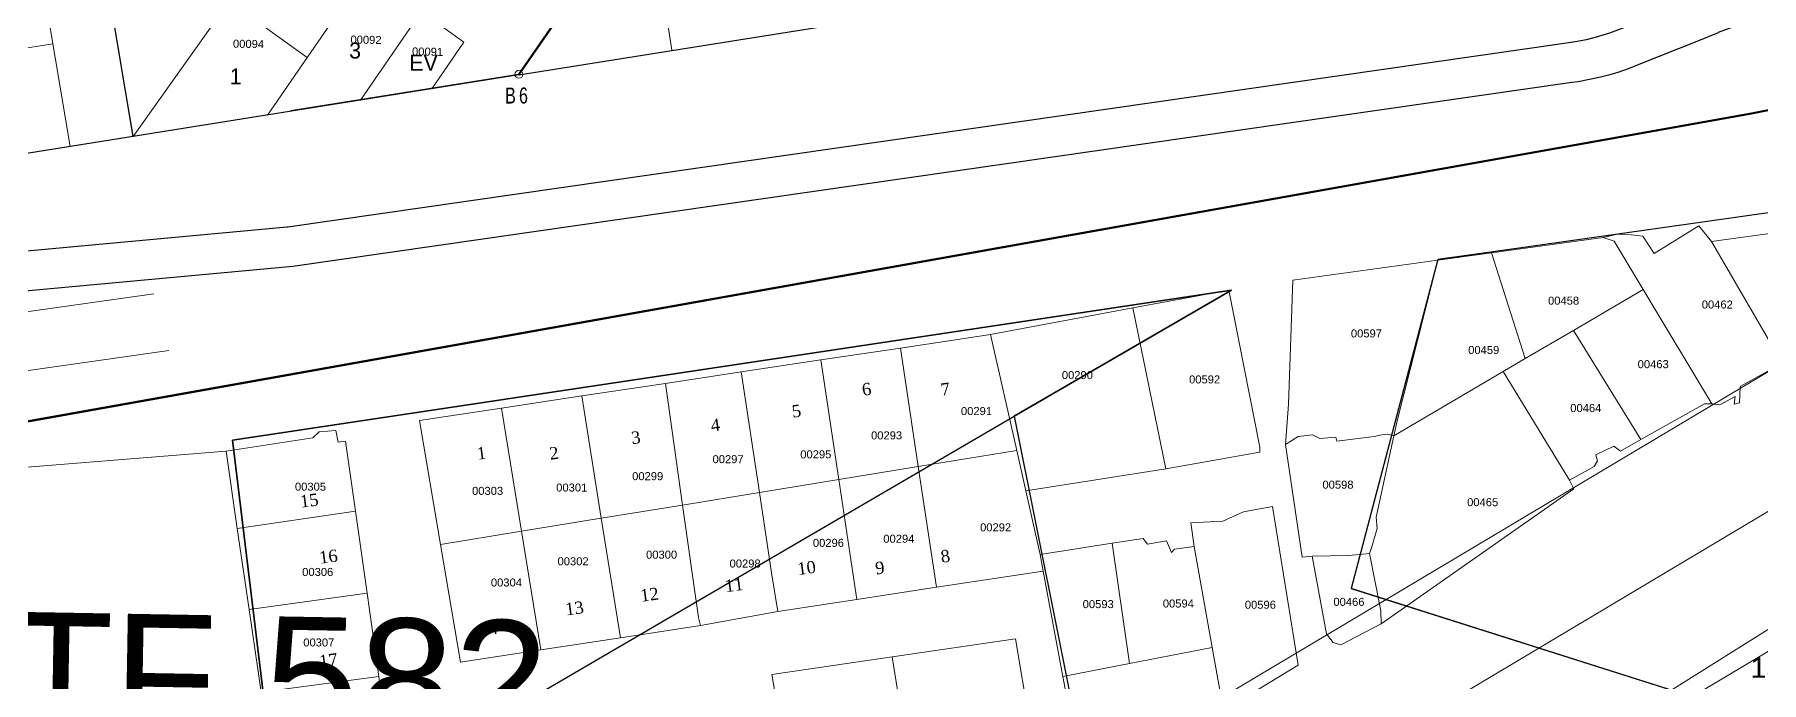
# Model space of a CAD drawing. Header units: metres. Extents: x 251686 to 255059, y 1627526 to 1631912.
# Drawn here: x 253756.9 to 253972.7, y 1629362.8 to 1629443.7 of the extents above; entities that cross this region are included whole.
import ezdxf
from ezdxf.enums import TextEntityAlignment as Align

# ---------------------------------------------------------------- set-up
doc = ezdxf.new("R2010")
doc.units = ezdxf.units.M
doc.header["$MEASUREMENT"] = 0
for name, color, linetype in [('A_revoir_niveau_0', 7, 'Continuous'), ('limites_parcelles', 7, 'Continuous'), ('limites_sections', 7, 'Continuous'), ('limites_tf', 7, 'Continuous'), ('numero_lot', 7, 'Continuous'), ('numero_parcelle', 7, 'Continuous'), ('toponymie', 7, 'Continuous')]:
    doc.layers.add(name, color=color, linetype=linetype)
for name, color, linetype, lineweight in [('emprise_ht_pik_rufisque', 7, 'Continuous', 0), ('Niveau 1', 7, 'Continuous', 0), ('Numero_TF', 7, 'Continuous', 0)]:
    doc.layers.add(name, color=color, linetype=linetype, lineweight=lineweight)
doc.layers.add('Lignes HT Vectorisées', color=6, linetype='Continuous', lineweight=0, true_color=0xff00ff)
doc.styles.add('Style-Arial', font='arial.ttf')
doc.styles.add('Style-FANCY', font='times.ttf')
doc.styles.add('Style-txt', font='txt.shx')

# ---------------------------------------------------------------- blocks, each defined once
blk = doc.blocks.new('PIONT_1')
at = {"layer": 'Niveau 1', "color": 7, "linetype": 'Continuous', "lineweight": 0}
for radius in [0.5, 0.00316]:
    blk.add_circle((0, -0.003), radius, dxfattribs=at)
blk.add_point((0, -0.003), dxfattribs=at)
blk = doc.blocks.new('PIONT_7')
at = {"layer": 'Niveau 1', "color": 7, "linetype": 'Continuous', "lineweight": 0}
for radius in [0.5, 0.00316]:
    blk.add_circle((0, -0.003), radius, dxfattribs=at)
blk.add_point((0, -0.003), dxfattribs=at)
blk = doc.blocks.new('PIONT_13')
at = {"layer": 'Niveau 1', "color": 7, "linetype": 'Continuous', "lineweight": 0}
for radius in [0.5, 0.00316]:
    blk.add_circle((0, -0.003), radius, dxfattribs=at)
blk.add_point((0, -0.003), dxfattribs=at)

msp = doc.modelspace()

# ---------------------------------------------------------------- linework, layer by layer
at = {"layer": 'A_revoir_niveau_0', "color": 7, "linetype": 'Continuous', "lineweight": 0}
for p, q in [((253769.262917, 1629430.970919), (253757.072917, 1629503.290919)), ((253854.692917, 1629492.580919), (253817.452917, 1629438.630919)), ((253769.276917, 1629430.973919), (253817.452917, 1629438.630919)), ((253732.711917, 1629425.151919), (253769.261917, 1629430.970919)), ((253761.362917, 1629429.700919), (253732.722917, 1629425.140919))]:
    msp.add_line(p, q, dxfattribs=at)
at = {"layer": 'A_revoir_niveau_0', "color": 6, "linetype": 'Continuous', "lineweight": 0}
msp.add_line((253817.453917, 1629438.720919), (253788.970917, 1629434.214919), dxfattribs=at)
at = {"layer": 'A_revoir_niveau_0', "color": 1, "linetype": 'Continuous', "lineweight": 30}
msp.add_line((253817.454917, 1629438.627919), (253743.289917, 1629426.823919), dxfattribs=at)
at = {"layer": 'A_revoir_niveau_0', "color": 1, "linetype": 'Continuous', "lineweight": 0}
for p, q in [((253769.261917, 1629430.970919), (253817.452917, 1629438.630919)), ((253638.513676, 1629392.587608), (253771.839021, 1629411.312653)), ((253641.148624, 1629385.319112), (253773.705398, 1629404.234484))]:
    msp.add_line(p, q, dxfattribs=at)
at = {"layer": 'A_revoir_niveau_0', "color": 1, "linetype": 'Continuous', "elevation": 1.457074, "flags": 128}
for points in [[(253521.55347, 1629380.075605), (253731.554623, 1629414.408514), (253788.478763, 1629419.675955), (253788.564764, 1629419.688306), (253948.336192, 1629442.633707), (253949.67187, 1629442.840138), (253950.850435, 1629443.076748), (253951.992411, 1629443.35611), (253953.786736, 1629443.898468), (253955.423372, 1629444.509252), (253955.517077, 1629444.544222), (253965.39011, 1629448.529449), (253967.812438, 1629449.40003), (253970.281571, 1629450.127333), (254000.5433, 1629458.340049)], [(254001.783411, 1629453.496147), (253971.959295, 1629445.402146), (253970.129758, 1629444.894608), (253969.019659, 1629444.537877), (253967.314844, 1629443.915328), (253967.307023, 1629443.912222), (253964.831937, 1629442.91379), (253957.410533, 1629439.920097), (253956.1914, 1629439.445224), (253954.761319, 1629438.956527), (253953.776247, 1629438.661151), (253952.593494, 1629438.34947), (253951.22265, 1629438.04524), (253949.799073, 1629437.792498), (253949.026257, 1629437.68151), (253789.18954, 1629414.726733), (253732.242553, 1629409.454602), (253732.188662, 1629409.449613), (253726.709529, 1629408.553762), (253522.263464, 1629375.126364)]]:
    msp.add_lwpolyline(points, dxfattribs=at)
at = {"layer": 'A_revoir_niveau_0', "color": 1, "linetype": 'Continuous', "lineweight": 0}
msp.add_point((253836.577917, 1629441.745919), dxfattribs=at)
msp.add_point((253836.577917, 1629441.745919), dxfattribs=at)
msp.add_point((253836.577917, 1629441.745919), dxfattribs=at)
msp.add_point((253836.577917, 1629441.745919), dxfattribs=at)
msp.add_point((253836.577917, 1629441.745919), dxfattribs=at)
msp.add_point((253836.577917, 1629441.745919), dxfattribs=at)
msp.add_point((253836.577917, 1629441.745919), dxfattribs=at)
at = {"layer": 'A_revoir_niveau_0', "color": 7, "linetype": 'Continuous', "lineweight": 0}
for p in [(253817.452917, 1629438.720919), (253817.452917, 1629438.720919), (253817.452917, 1629438.720919), (253817.452917, 1629438.630919), (253817.452917, 1629438.630919), (253769.261917, 1629430.970919), (253769.276917, 1629430.973919)]:
    msp.add_point(p, dxfattribs=at)
at = {"layer": 'A_revoir_niveau_0', "color": 2, "linetype": 'Continuous', "lineweight": 0}
for p in [(253817.452917, 1629438.720919), (253817.452917, 1629438.720919), (253817.452917, 1629438.720919), (253817.452917, 1629438.720919), (253817.452917, 1629438.720919), (253817.452917, 1629438.720919), (253817.452917, 1629438.720919), (253817.452917, 1629438.720919), (253817.452917, 1629438.720919), (253817.452917, 1629438.720919), (253817.452917, 1629438.720919), (253817.452917, 1629438.720919), (253817.452917, 1629438.720919), (253817.452917, 1629438.720919), (253817.452917, 1629438.720919), (253817.452917, 1629438.630919)]:
    msp.add_point(p, dxfattribs=at)
at = {"layer": 'A_revoir_niveau_0', "color": 30, "linetype": 'Continuous', "lineweight": 0}
msp.add_point((253817.452917, 1629438.630919), dxfattribs=at)
at = {"layer": 'emprise_ht_pik_rufisque', "color": 1}
for p, q in [((253667.471785, 1629219.236685), (253981.396731, 1629406.27601)), ((253996.838788, 1629380.555511), (253682.973054, 1629193.551829))]:
    msp.add_line(p, q, dxfattribs=at)
at = {"layer": 'Lignes HT Vectorisées', "color": 5, "flags": 128}
msp.add_lwpolyline([(252300.518457, 1628679.779301), (252535.311637, 1628633.247882), (252681.576934, 1628604.669463), (252988.818538, 1628790.478887), (253359.183284, 1629013.205735), (253675.222294, 1629206.394463), (253989.117803, 1629393.415688), (254273.85418, 1629565.672671)], dxfattribs=at)
at = {"layer": 'limites_parcelles', "color": 7, "linetype": 'Continuous', "lineweight": 0}
for p, q in [((253750.537117, 1629493.951752), (253761.362917, 1629429.700919)), ((253772.609917, 1629470.069919), (253810.589917, 1629442.724919)), ((253788.774917, 1629458.431919), (253769.264917, 1629430.957919)), ((253772.326917, 1629454.254919), (253790.996917, 1629440.812919)), ((253836.577917, 1629441.744919), (253834.702917, 1629453.595919)), ((253798.381917, 1629451.514919), (253786.038917, 1629433.627919)), ((253805.280917, 1629446.546919), (253797.640917, 1629435.473919)), ((253737.572917, 1629439.090919), (253759.202917, 1629442.520919)), ((253810.589917, 1629442.724919), (253806.566917, 1629436.894919))]:
    msp.add_line(p, q, dxfattribs=at)
at = {"layer": 'limites_parcelles', "color": 7, "lineweight": 0}
for p, q in [((253736.800732, 1629388.129812), (253780.854047, 1629391.672514)), ((253837.913556, 1629384.937307), (253847.515191, 1629386.500378)), ((253839.883364, 1629370.898237), (253837.913556, 1629384.937307)), ((253847.515191, 1629386.500378), (253849.035702, 1629376.458673)), ((253840.155535, 1629369.908067), (253849.800232, 1629371.635566))]:
    msp.add_line(p, q, dxfattribs=at)
at = {"layer": 'limites_parcelles', "color": 7, "lineweight": 0, "flags": 128}
for points in [[(253966.515833, 1629397.590809), (253957.941449, 1629411.849923), (253954.322378, 1629417.868402), (253952.928838, 1629418.324181), (253954.71175, 1629418.734714), (253956.432056, 1629418.681718), (253957.88879, 1629418.494407), (253959.29455, 1629416.322204), (253964.890674, 1629419.804797), (253966.493356, 1629417.832551), (253974.336144, 1629404.331761), (253975.407127, 1629402.686199), (253970.071542, 1629399.734799), (253969.954929, 1629397.683256), (253969.294478, 1629397.545906), (253969.41969, 1629398.472964), (253967.509037, 1629397.466104), (253966.515833, 1629397.590809)], [(253974.336144, 1629404.331761), (253966.493356, 1629417.832551), (253982.901671, 1629420.098468), (253983.582759, 1629414.983087), (253982.989467, 1629414.71395), (253983.28541, 1629410.614911), (253981.308106, 1629409.673691), (253981.940339, 1629408.749919), (253974.336144, 1629404.331761)], [(253957.941449, 1629411.849923), (253949.216463, 1629406.735678), (253943.208422, 1629403.213999), (253938.963707, 1629416.407408), (253952.928838, 1629418.324181), (253954.322378, 1629417.868402), (253957.941449, 1629411.849923)], [(253927.238579, 1629395.633343), (253926.788403, 1629393.589225), (253926.027514, 1629393.781948), (253925.267288, 1629393.7166), (253924.342759, 1629393.51108), (253919.650679, 1629392.912927), (253919.537239, 1629393.401062), (253917.531864, 1629393.247254), (253916.602277, 1629393.703196), (253914.817848, 1629393.491101), (253913.237926, 1629392.48677), (253913.631392, 1629397.549816), (253914.139472, 1629413.000177), (253932.298617, 1629415.492596), (253927.238579, 1629395.633343)], [(253943.208422, 1629403.213999), (253940.444462, 1629401.593873), (253926.788403, 1629393.589225), (253927.238579, 1629395.633343), (253932.298617, 1629415.492596), (253938.963707, 1629416.407408), (253943.208422, 1629403.213999)], [(253894.147057, 1629409.553916), (253906.143017, 1629411.762444), (253910.050236, 1629392.158987), (253910.023211, 1629391.520657), (253898.269585, 1629389.475826), (253894.147057, 1629409.553916)], [(253957.635479, 1629393.101554), (253949.216463, 1629406.735678), (253957.941449, 1629411.849923), (253966.515833, 1629397.590809), (253965.589787, 1629397.583728), (253957.635479, 1629393.101554)], [(253898.269585, 1629389.475826), (253880.789192, 1629386.695891), (253879.655952, 1629391.732643), (253876.392573, 1629406.236925), (253894.147057, 1629409.553916), (253898.269585, 1629389.475826)], [(253957.635479, 1629393.101554), (253955.117054, 1629391.682445), (253954.252601, 1629392.271186), (253952.011724, 1629391.19565), (253952.215726, 1629390.46956), (253951.824413, 1629389.738917), (253948.728187, 1629388.061491), (253940.444462, 1629401.593873), (253943.208422, 1629403.213999), (253949.216463, 1629406.735678), (253957.635479, 1629393.101554)], [(253948.728187, 1629388.061491), (253949.265955, 1629386.941052), (253925.183911, 1629370.0871), (253925.172197, 1629371.737376), (253923.728503, 1629378.870542), (253923.987524, 1629379.600173), (253924.696923, 1629381.986999), (253924.553504, 1629383.441203), (253926.788403, 1629393.589225), (253940.444462, 1629401.593873), (253948.728187, 1629388.061491)], [(253797.034286, 1629384.176513), (253782.263913, 1629382.013149), (253780.854047, 1629391.672514), (253791.689881, 1629393.342971), (253792.478071, 1629394.076648), (253794.593737, 1629394.225125), (253794.869449, 1629392.771933), (253795.794484, 1629392.911306), (253797.034286, 1629384.176513)], [(253926.788403, 1629393.589225), (253924.553504, 1629383.441203), (253924.696923, 1629381.986999), (253923.987524, 1629379.600173), (253923.728503, 1629378.870542), (253921.150319, 1629378.652378), (253916.585809, 1629378.55471), (253915.330043, 1629378.412808), (253913.237926, 1629392.48677), (253914.817848, 1629393.491101), (253916.602277, 1629393.703196), (253917.531864, 1629393.247254), (253919.537239, 1629393.401062), (253919.650679, 1629392.912927), (253924.342759, 1629393.51108), (253925.267288, 1629393.7166), (253926.027514, 1629393.781948), (253926.788403, 1629393.589225)], [(253880.789192, 1629386.695891), (253882.577021, 1629378.749777), (253882.96182, 1629376.697567), (253869.627271, 1629374.662094), (253867.352296, 1629389.729704), (253879.655952, 1629391.732643), (253880.789192, 1629386.695891)], [(253849.035702, 1629376.458673), (253847.515191, 1629386.500378), (253857.426147, 1629388.113804), (253859.686527, 1629373.144674), (253849.800232, 1629371.635566), (253849.035702, 1629376.458673)], [(253830.141624, 1629368.374024), (253827.750231, 1629383.282797), (253837.913556, 1629384.937307), (253839.883364, 1629370.898237), (253840.155535, 1629369.908067), (253830.141624, 1629368.374024)], [(253905.481523, 1629359.278352), (253904.077401, 1629367.129275), (253901.818983, 1629379.75686), (253901.407657, 1629382.732228), (253905.428131, 1629382.921731), (253908.012159, 1629384.10573), (253911.605656, 1629384.768248), (253914.826573, 1629364.947864), (253905.481523, 1629359.278352)], [(253893.765751, 1629365.133671), (253891.599155, 1629380.162123), (253895.460858, 1629380.766643), (253895.995591, 1629380.043082), (253898.373818, 1629380.458167), (253898.980261, 1629379.007503), (253899.374103, 1629379.407415), (253901.818983, 1629379.75686), (253904.077401, 1629367.129275), (253893.765751, 1629365.133671)], [(253893.765751, 1629365.133671), (253885.432501, 1629363.520944), (253882.96182, 1629376.697567), (253882.577021, 1629378.749777), (253891.599155, 1629380.162123), (253893.765751, 1629365.133671)], [(253916.585809, 1629378.55471), (253921.150319, 1629378.652378), (253923.728503, 1629378.870542), (253925.172197, 1629371.737376), (253925.183911, 1629370.0871), (253920.176528, 1629367.468959), (253919.181806, 1629367.792103), (253918.379959, 1629368.844373), (253916.585809, 1629378.55471)], [(253983.044276, 1629369.312295), (253978.813383, 1629354.755642), (253963.514854, 1629359.572876), (253959.735418, 1629360.734678), (253976.588925, 1629371.315254), (253983.044276, 1629369.312295)], [(253885.432501, 1629363.520944), (253893.765751, 1629365.133671), (253904.077401, 1629367.129275), (253905.481523, 1629359.278352), (253905.622414, 1629358.154878), (253902.984659, 1629357.076308), (253902.003088, 1629355.679652), (253888.162969, 1629348.95882), (253885.432501, 1629363.520944)]]:
    msp.add_lwpolyline(points, close=True, dxfattribs=at)
at = {"layer": 'limites_parcelles', "color": 7, "lineweight": 0}
for points in [[(253857.426147, 1629388.113804), (253855.171464, 1629403.045206), (253865.116037, 1629404.5409), (253867.352296, 1629389.729704)], [(253867.352296, 1629389.729704), (253865.116037, 1629404.5409), (253876.392573, 1629406.236925), (253879.655952, 1629391.732643)], [(253847.515191, 1629386.500378), (253845.236245, 1629401.550919), (253855.171464, 1629403.045206), (253857.426147, 1629388.113804)], [(253827.750231, 1629383.282797), (253825.300929, 1629398.552588), (253835.782029, 1629400.128977), (253837.913556, 1629384.937307)], [(253837.913556, 1629384.937307), (253835.782029, 1629400.128977), (253845.236245, 1629401.550919), (253847.515191, 1629386.500378)], [(253817.788336, 1629381.661078), (253815.282365, 1629397.045765), (253825.300929, 1629398.552588), (253827.750231, 1629383.282797)], [(253817.788336, 1629381.661078), (253807.662767, 1629380.012715), (253805.032593, 1629395.504169), (253815.282365, 1629397.045765)], [(253859.686527, 1629373.144674), (253857.426147, 1629388.113804), (253867.352296, 1629389.729704), (253869.627271, 1629374.662094)], [(253782.263913, 1629382.013149), (253797.034286, 1629384.176513), (253798.485917, 1629373.949322), (253783.7385, 1629371.91037)], [(253820.200684, 1629366.85116), (253817.788336, 1629381.661078), (253827.750231, 1629383.282797), (253830.141624, 1629368.374024)], [(253820.200684, 1629366.85116), (253810.158553, 1629365.312794), (253807.662767, 1629380.012715), (253817.788336, 1629381.661078)], [(253799.965768, 1629363.523311), (253785.249153, 1629361.560496), (253783.7385, 1629371.91037), (253798.485917, 1629373.949322)], [(253865.724553, 1629355.80884), (253864.084902, 1629365.976874), (253879.506891, 1629368.238212), (253881.200356, 1629358.094086)], [(253865.724553, 1629355.80884), (253850.819813, 1629353.607921), (253849.045874, 1629363.771691), (253864.084902, 1629365.976874)], [(253801.33742, 1629353.859599), (253786.717841, 1629351.498125), (253785.249153, 1629361.560496), (253799.965768, 1629363.523311)]]:
    msp.add_3dface(points, dxfattribs=at)
at = {"layer": 'limites_sections', "color": 112, "linetype": 'Continuous', "lineweight": 40, "flags": 128}
for points in [[(254266.721244, 1629287.516734), (254172.484174, 1629409.319252), (254097.221642, 1629442.494943), (254024.768125, 1629444.484354), (253971.493519, 1629433.829493), (253653.947224, 1629377.170009), (253582.750222, 1629367.142066), (253798.767926, 1629726.383874), (253856.420358, 1629838.71662), (253802.999251, 1630025.996996), (253799.369555, 1630038.162516), (253786.538556, 1630083.231025), (253799.369555, 1630038.162516), (253907.405394, 1630046.336207), (253955.511127, 1630039.119672), (254024.768125, 1629997.357132), (254129.310226, 1629944.470728), (254144.350912, 1629962.854533), (254275.334915, 1629929.186521)], [(254266.721244, 1629287.516734), (254172.484174, 1629409.319252), (254097.221642, 1629442.494943), (254024.768125, 1629444.484354), (253971.493519, 1629433.829493), (253662.593019, 1629378.69766), (253582.750222, 1629367.142066), (253798.767926, 1629726.383874), (253856.420358, 1629838.71662), (253802.999251, 1630025.996996), (253799.369555, 1630038.162516), (253786.538556, 1630083.231025), (253799.369555, 1630038.162516), (253907.405394, 1630046.336207), (253955.511127, 1630039.119672), (254024.768125, 1629997.357132), (254129.310226, 1629944.470728), (254144.350912, 1629962.854533), (254275.334915, 1629929.186521)]]:
    msp.add_lwpolyline(points, dxfattribs=at)
msp.add_lwpolyline([(254266.730159, 1629287.7978), (254255.5318, 1628934.7207), (254250.7693, 1628842.2487), (254252.604451, 1628732.803901), (254244.313956, 1628604.775537), (254169.035754, 1628626.001151), (253998.556975, 1628699.307072), (253949.11819, 1628726.583729), (253891.317458, 1628762.517835), (253742.585904, 1628844.838708), (253570.655215, 1628943.916078), (253545.430769, 1628958.160463), (253491.693527, 1628988.971109), (253568.742349, 1629208.536363), (253610.604382, 1629237.232821), (253645.724376, 1629332.796864), (253582.750222, 1629367.142066), (253662.593019, 1629378.69766), (253971.493519, 1629433.829493), (254024.768125, 1629444.484354), (254097.221642, 1629442.494943), (254172.484174, 1629409.319252), (254266.730159, 1629287.7978)], close=True, dxfattribs=at)
at = {"layer": 'limites_tf', "color": 5, "linetype": 'Continuous', "lineweight": 30}
for p, q in [((253817.453917, 1629438.720919), (253899.002917, 1629556.780919)), ((253769.264917, 1629430.957919), (253758.676917, 1629493.779919)), ((253835.336917, 1629464.533919), (253817.454917, 1629438.627919)), ((253916.184917, 1629454.327919), (253817.454917, 1629438.617919)), ((254036.272604, 1629338.117244), (253921.461249, 1629374.53419))]:
    msp.add_line(p, q, dxfattribs=at)
at = {"layer": 'limites_tf', "color": 5, "linetype": 'Continuous', "lineweight": 30, "flags": 128}
for points in [[(253932.273512, 1629415.572962), (253921.46079, 1629374.534279), (253988.60759, 1629353.236025), (253992.910548, 1629367.210601), (254002.465555, 1629364.258461), (254012.020563, 1629361.306321), (254007.673504, 1629347.188519), (254036.272374, 1629338.11726), (254047.091294, 1629364.735359), (254046.166298, 1629431.715769), (253954.203305, 1629418.681222), (253939.202186, 1629416.553515), (253939.201978, 1629416.554981), (253932.273512, 1629415.572962)], [(253906.499776, 1629411.754093), (253781.654385, 1629393.025222), (253793.142891, 1629298.453106), (253802.492969, 1629336.448132), (253805.793948, 1629342.597629), (253814.175184, 1629358.034736), (253879.343925, 1629396.046652), (253906.499776, 1629411.754093)]]:
    msp.add_lwpolyline(points, close=True, dxfattribs=at)
msp.add_lwpolyline([(253906.499776, 1629411.754093), (253879.343925, 1629396.046652), (253890.382089, 1629341.03986), (253887.031282, 1629276.896264), (253879.241367, 1629236.171641), (253861.510873, 1629170.961457), (253850.904373, 1629109.680257), (253838.60743, 1629101.935543), (253776.39219, 1629137.700989), (253772.41174, 1629139.995246), (253762.57829, 1629192.051587), (253748.365862, 1629197.653809), (253779.400643, 1629222.538288), (253804.925967, 1629245.179983), (253803.261863, 1629268.005111), (253791.82704, 1629287.293991), (253793.142891, 1629298.453106), (253781.654385, 1629393.025222), (253906.499776, 1629411.754093)], dxfattribs=at)

# ---------------------------------------------------------------- block references
at = {"layer": 'A_revoir_niveau_0', "color": 7, "linetype": 'Continuous', "lineweight": 0}
for name in ['PIONT_1', 'PIONT_7', 'PIONT_13']:
    msp.add_blockref(name, (253817.452917, 1629438.720919), dxfattribs=at)

# ---------------------------------------------------------------- texts
at = {"layer": 'limites_parcelles', "color": 7, "linetype": 'Continuous', "lineweight": 0, "style": 'Style-Arial'}
msp.add_text('15', height=2.55445, rotation=0.0428, dxfattribs=at).set_placement((253971.351772, 1629365.916999), align=Align.TOP_LEFT)
at = {"layer": 'numero_lot', "color": 7, "linetype": 'Continuous', "lineweight": 0, "style": 'Style-FANCY'}
for s, p in [('6', (253860.798699, 1629400.16857)), ('7', (253870.636755, 1629400.16857)), ('4', (253841.901838, 1629395.687486)), ('5', (253852.032114, 1629397.440953)), ('3', (253831.966375, 1629394.128848)), ('1', (253812.679889, 1629392.18055)), ('2', (253821.738693, 1629392.18055)), ('15', (253791.156532, 1629386.269555)), ('16', (253793.542991, 1629379.269601)), ('8', (253870.636755, 1629379.321788)), ('10', (253853.298398, 1629377.860565)), ('9', (253862.454609, 1629377.860565)), ('12', (253833.670989, 1629374.524105)), ('11', (253844.239594, 1629375.717437)), ('13', (253824.295614, 1629372.819345)), ('14', (253813.556548, 1629370.262205)), ('17', (253793.542991, 1629366.313423))]:
    msp.add_text(s, height=1.531889, rotation=7.443976, dxfattribs=at).set_placement(p, align=Align.TOP_CENTER)
at = {"layer": 'numero_parcelle', "color": 5, "lineweight": 0, "style": 'Style-Arial'}
for s, p in [('00094', (253781.732955, 1629443.043733)), ('00092', (253796.41783, 1629443.557879)), ('00091', (253804.108154, 1629442.075243))]:
    msp.add_text(s, height=1, rotation=359.0681, dxfattribs=at).set_placement(p, align=Align.TOP_LEFT)
at = {"layer": 'numero_parcelle', "color": 5, "char_height": 1, "attachment_point": 1, "rotation": 0.04279994, "line_spacing_factor": 0.6, "style": 'Style-txt'}
for s, insert in [('\\fArial|b0|i0|c00|p39;00458', (253946.051012, 1629410.955249)), ('\\fArial|b0|i0|c00|p39;00462', (253965.2558, 1629410.471058)), ('\\fArial|b0|i0|c00|p39;00597', (253921.412623, 1629406.862431)), ('\\fArial|b0|i0|c00|p39;00459', (253936.069923, 1629404.79412)), ('\\fArial|b0|i0|c00|p39;00463', (253957.247677, 1629403.021593)), ('\\fArial|b0|i0|c00|p39;00290', (253885.296693, 1629401.656755)), ('\\fArial|b0|i0|c00|p39;00592', (253901.193433, 1629401.11752)), ('\\fArial|b0|i0|c00|p39;00291', (253872.687362, 1629397.167955)), ('\\fArial|b0|i0|c00|p39;00464', (253948.826171, 1629397.547103)), ('\\fArial|b0|i0|c00|p39;00293', (253861.455828, 1629394.130059)), ('\\fArial|b0|i0|c00|p39;00295', (253852.610875, 1629391.761451)), ('\\fArial|b0|i0|c00|p39;00299', (253831.60187, 1629389.038926)), ('\\fArial|b0|i0|c00|p39;00297', (253841.64797, 1629391.159475)), ('\\fArial|b0|i0|c00|p39;00305', (253789.467184, 1629387.728999)), ('\\fArial|b0|i0|c00|p39;00303', (253811.599638, 1629387.202841)), ('\\fArial|b0|i0|c00|p39;00301', (253822.112373, 1629387.618052)), ('\\fArial|b0|i0|c00|p39;00598', (253917.860939, 1629387.976371)), ('\\fArial|b0|i0|c00|p39;00465', (253935.938327, 1629385.788345)), ('\\fArial|b0|i0|c00|p39;00292', (253875.082638, 1629382.648756)), ('\\fArial|b0|i0|c00|p39;00296', (253854.187079, 1629380.712398)), ('\\fArial|b0|i0|c00|p39;00294', (253862.988313, 1629381.227758)), ('\\fArial|b0|i0|c00|p39;00302', (253822.279484, 1629378.412603)), ('\\fArial|b0|i0|c00|p39;00300', (253833.339679, 1629379.237688)), ('\\fArial|b0|i0|c00|p39;00306', (253790.373717, 1629377.082211)), ('\\fArial|b0|i0|c00|p39;00298', (253843.777691, 1629378.131711)), ('\\fArial|b0|i0|c00|p39;00304', (253813.952989, 1629375.764234)), ('\\fArial|b0|i0|c00|p39;00593', (253887.899194, 1629373.064335)), ('\\fArial|b0|i0|c00|p39;00594', (253897.913713, 1629373.14091)), ('\\fArial|b0|i0|c00|p39;00596', (253908.162909, 1629372.98635)), ('\\fArial|b0|i0|c00|p39;00466', (253919.230746, 1629373.344984)), ('\\fArial|b0|i0|c00|p39;00307', (253790.509443, 1629368.276953))]:
    msp.add_mtext(s, dxfattribs=dict(at, insert=insert))
at = {"layer": 'numero_tf', "color": 4, "linetype": 'Continuous', "lineweight": 0, "style": 'Style-Arial'}
msp.add_text('TF 582', height=15.24, rotation=359.0028, dxfattribs=at).set_placement((253753.576142, 1629356.378796))
at = {"layer": 'toponymie', "color": 7, "linetype": 'Continuous', "lineweight": 13, "char_height": 1.999998, "attachment_point": 5, "line_spacing_factor": 0.6, "style": 'Style-FANCY'}
for s, insert in [('\\FFANCY;3', (253796.984894, 1629441.672585)), ('\\FFANCY;EV', (253805.533312, 1629440.163585)), ('\\FFANCY;1', (253782.068659, 1629438.462585))]:
    msp.add_mtext(s, dxfattribs=dict(at, insert=insert))
at = {"layer": 'toponymie', "color": 3, "linetype": 'Continuous', "lineweight": 0, "insert": (253817.320242, 1629436.051585), "char_height": 1.999998, "attachment_point": 5, "line_spacing_factor": 0.6, "style": 'Style-FANCY'}
msp.add_mtext('\\FFANCY;\\H1x;\\W0.750001;\\T1.294;B6', dxfattribs=at)

doc.saveas('drawing.dxf')
